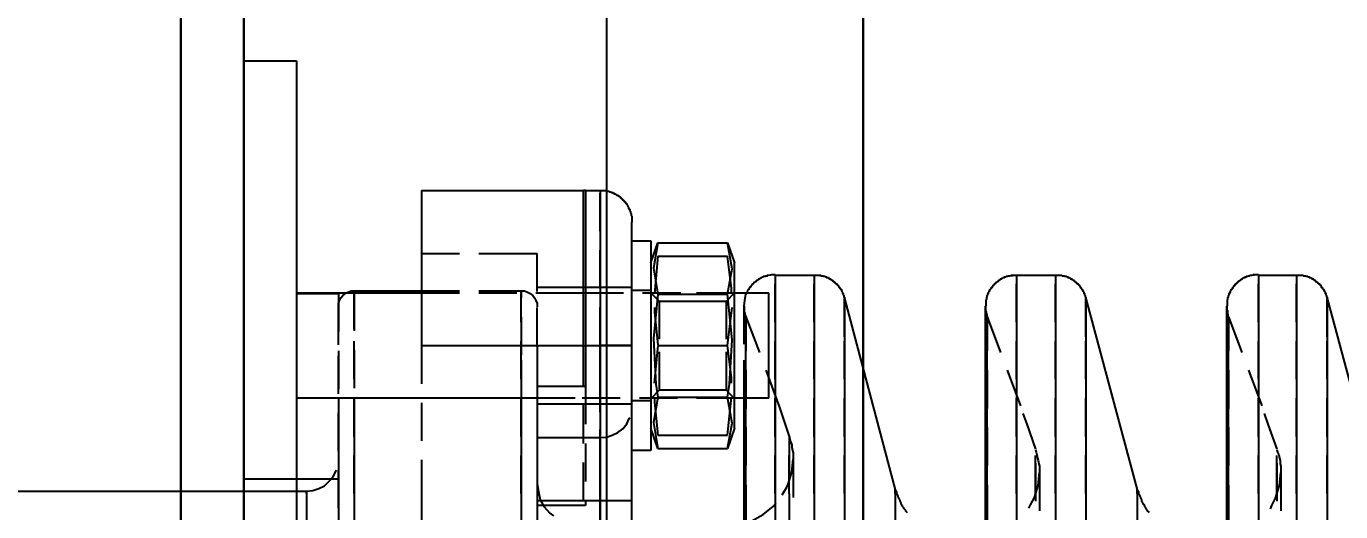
# Model space of a CAD drawing. Header units: inches. Extents: x 198356 to 209798, y -190593 to -183267.
# Drawn here: x 203785.8 to 203910.9, y -184327.3 to -184281.1 of the extents above; entities that cross this region are included whole.
import ezdxf

# ---------------------------------------------------------------- set-up
doc = ezdxf.new("R2010")
doc.units = ezdxf.units.IN
doc.header["$LTSCALE"] = 13
doc.linetypes.add('CENTERX2', pattern=[101.6, 63.5, -12.7, 12.7, -12.7])
doc.layers.add('1', color=4, linetype='Continuous')
doc.layers.add('粗实线', color=4, linetype='Continuous')
doc.layers.add('2细实线', color=3, linetype='Continuous', lineweight=20)
doc.layers.add('标注、文本', color=3, linetype='Continuous', lineweight=25)
doc.styles.get("Standard").update_dxf_attribs({"font": 'gbenor.shx', "bigfont": 'gbcbig.shx'})
doc.dimstyles.new('英寸 1-10', dxfattribs={"dimscale": 14, "dimtxt": 3.5, "dimasz": 2, "dimexe": 1.5, "dimexo": 0.5, "dimgap": 0.5, "dimtad": 1, "dimtoh": 1, "dimdec": 0, "dimdsep": 46, "dimtxsty": 'Standard', "dimcen": 2.5, "dimclrd": 3, "dimclre": 3, "dimclrt": 3, "dimadec": 0, "dimazin": 2, "dimtfac": 1, "dimtdec": 0, "dimtmove": 0, "dimatfit": 2, "dimfxl": 1, "dimarcsym": 0})

# ---------------------------------------------------------------- blocks, each defined once
blk = doc.blocks.new('*D101')
at = {"layer": '2细实线', "color": 3, "linetype": 'ByBlock', "lineweight": -2}
for p, q in [((204482.46, -183812.81), (204702.34, -183812.81)), ((204681.34, -183854.81), (204681.34, -185990.8)), ((204332.46, -186032.8), (204702.34, -186032.8)), ((201100.83, -188826.91), (201100.83, -188994.78)), ((199830.83, -188846.49), (199830.83, -188994.78)), ((201072.83, -188973.78), (199858.83, -188973.78))]:
    blk.add_line(p, q, dxfattribs=at)
at = {"layer": '2细实线', "color": 3, "linetype": 'ByBlock'}
for points in [[(204674.34, -183854.81), (204688.34, -183854.81), (204681.34, -183812.81)], [(204674.34, -185990.8), (204688.34, -185990.8), (204681.34, -186032.8)], [(199858.83, -188969.12), (199858.83, -188978.45), (199830.83, -188973.78)], [(201072.83, -188969.12), (201072.83, -188978.45), (201100.83, -188973.78)]]:
    blk.add_solid(points, dxfattribs=at)
at = {"layer": 'Defpoints', "color": 0, "linetype": 'ByBlock'}
for p in [(204475.46, -183812.81), (204325.46, -186032.8), (204681.34, -186032.8), (201100.83, -188819.91), (199830.83, -188839.49), (199830.83, -188973.78)]:
    blk.add_point(p, dxfattribs=at)
at = {"layer": '2细实线', "color": 3, "linetype": 'ByBlock', "insert": (204636.06, -185152.31), "char_height": 73.5, "attachment_point": 5, "rotation": 90}
blk.add_mtext('2220 [87]', dxfattribs=at)
at = {"layer": '2细实线', "color": 3, "linetype": 'ByBlock', "insert": (200465.83, -188941.26), "char_height": 49, "attachment_point": 5}
blk.add_mtext('1270 [50]', dxfattribs=at)
blk = doc.blocks.new('A$C1E121E43')
at = {"layer": '1', "ltscale": 5}
for p, q in [((120.64, 141.69), (125.66, 141.69)), ((137.57, 129.35), (152.99, 129.35)), ((153.18, 129.35), (152.99, 129.35)), ((157.59, 124.57), (159.4, 124.57)), ((159.4, 122.46), (160.07, 124.39)), ((160.07, 124.39), (166.72, 124.39)), ((166.72, 124.39), (167.39, 122.46)), ((137.57, 123.36), (141.2, 123.36)), ((160.07, 123.12), (159.77, 119.55)), ((171.26, 121.31), (174.95, 121.31)), ((194.24, 121.31), (197.93, 121.31)), ((217.28, 121.31), (220.9, 121.31)), ((125.66, 119.62), (137.57, 119.62)), ((131.16, 119.8), (137.57, 119.8)), ((131.16, 119.8), (131.16, 119.62)), ((137.57, 119.8), (141.2, 119.8)), ((137.57, 119.62), (141.2, 119.62)), ((143.02, 119.62), (146.64, 119.62)), ((152.99, 120.16), (153.18, 120.16)), ((152.99, 119.62), (153.18, 119.62)), ((153.18, 119.62), (156.8, 119.62)), ((157.59, 119.86), (159.4, 119.86)), ((158.62, 119.62), (162.25, 119.62)), ((159.4, 119.62), (160.19, 118.83)), ((166.6, 118.83), (167.39, 119.62)), ((167.39, 119.62), (170.65, 119.62)), ((177.85, 119.07), (182.69, 100.87)), ((200.83, 119.07), (205.73, 100.87)), ((223.81, 119.07), (228.71, 100.87)), ((129.65, 118.28), (129.65, 118.22)), ((168.47, 117.32), (169.74, 113.93)), ((191.45, 117.32), (192.72, 113.93)), ((214.43, 117.32), (215.7, 113.93)), ((137.57, 114.6), (137.57, 110.97)), ((137.57, 114.6), (148.58, 114.6)), ((148.58, 114.6), (148.58, 110.73)), ((153.18, 114.6), (154.57, 114.6)), ((153.18, 114.6), (153.18, 110.73)), ((153.18, 114.6), (154.57, 114.6)), ((154.57, 114.6), (154.57, 32.05)), ((157.59, 32.05), (157.59, 114.6)), ((160.07, 114.6), (159.71, 111.03)), ((170.65, 109.58), (170.65, 114.6)), ((193.33, 112.24), (194.6, 108.85)), ((216.31, 112.24), (217.58, 108.85)), ((148.58, 110.73), (153.18, 110.73)), ((148.58, 110.73), (148.58, 97.91)), ((160.19, 110.36), (159.4, 109.52)), ((167.39, 109.52), (166.6, 110.36)), ((148.58, 109.58), (125.66, 109.58)), ((137.57, 109.15), (137.57, 105.53)), ((147.07, 109.58), (147.07, 97.91)), ((156.5, 109.58), (152.87, 109.58)), ((153.18, 109.03), (152.99, 109.03)), ((159.4, 109.33), (157.59, 109.33)), ((161.94, 109.58), (158.32, 109.58)), ((167.39, 109.58), (163.76, 109.58)), ((166.72, 106.07), (167.08, 109.7)), ((170.65, 109.58), (167.39, 109.58)), ((154.57, 102.99), (154.57, 106.61)), ((154.57, 102.8), (154.57, 106.43)), ((160.07, 104.8), (159.4, 106.73)), ((167.39, 106.73), (166.72, 104.8)), ((159.4, 104.62), (157.59, 104.62)), ((160.07, 104.8), (166.72, 104.8)), ((77.46, 100.75), (120.64, 100.75)), ((154.57, 97.54), (154.57, 101.17)), ((154.57, 97.36), (154.57, 100.99))]:
    blk.add_line(p, q, dxfattribs=at)
for points in [[(120.64, 141.69), (120.64, 0.3), (120.64, 0)], [(125.66, 141.69), (125.66, 0.3), (125.66, 0)], [(137.57, 129.35), (137.57, 116.89), (137.57, 114.6)], [(152.99, 110.73), (152.99, 129.17), (152.99, 129.35)], [(153.18, 129.35), (154.57, 129.35), (155.11, 129.35), (155.17, 129.35), (155.23, 129.29), (155.41, 129.29), (155.47, 129.23), (155.59, 129.23), (155.65, 129.17), (155.78, 129.17), (155.78, 129.11), (155.9, 129.11), (155.9, 129.05), (156.02, 129.05), (156.08, 128.99), (156.14, 128.99), (156.14, 128.93), (156.2, 128.93), (156.26, 128.87), (156.32, 128.87), (156.32, 128.81), (156.38, 128.81), (156.44, 128.75), (156.5, 128.75), (156.5, 128.69), (156.56, 128.69), (156.56, 128.63), (156.62, 128.63), (156.68, 128.57), (156.68, 128.5), (156.74, 128.5), (156.74, 128.44), (156.8, 128.44), (156.86, 128.38), (156.86, 128.32), (156.92, 128.32), (156.92, 128.26), (156.98, 128.26), (156.98, 128.2), (157.05, 128.14), (157.05, 128.08), (157.11, 128.08), (157.11, 128.02), (157.17, 127.96), (157.17, 127.9), (157.23, 127.9), (157.23, 127.84), (157.29, 127.78), (157.29, 127.66), (157.35, 127.66), (157.35, 127.54), (157.41, 127.54), (157.41, 127.42), (157.47, 127.36), (157.47, 127.23), (157.53, 127.17), (157.53, 126.99), (157.59, 126.93), (157.59, 126.45), (157.59, 126.33)], [(153.18, 129.35), (153.18, 116.77), (153.18, 114.6)], [(154.57, 129.35), (154.57, 116.77), (154.57, 114.6)], [(154.57, 125.48), (154.57, 126.51), (154.57, 127.72), (154.57, 128.63), (154.57, 129.11)], [(154.57, 125.48), (154.57, 126.15), (154.57, 127.36), (154.57, 128.32), (154.57, 128.99), (154.57, 129.11)], [(157.59, 114.6), (157.59, 125.96), (157.59, 126.33)], [(159.4, 124.57), (159.4, 104.74), (159.4, 104.62)], [(160.07, 124.39), (159.65, 121.97), (160.07, 119.49), (166.72, 119.49), (167.14, 121.91), (166.72, 124.39)], [(143.02, 123.36), (146.64, 123.36), (148.58, 123.36)], [(148.58, 119.74), (148.58, 120.04), (148.58, 120.76), (148.58, 121.85), (148.58, 122.7), (148.58, 123.18), (148.58, 123.36)], [(154.57, 120.04), (154.57, 121.31), (154.57, 123.24), (154.57, 123.67)], [(154.57, 120.04), (154.57, 121.01), (154.57, 122.88), (154.57, 123.67)], [(160.07, 123.12), (163.7, 123.12), (166.72, 123.12)], [(167.08, 119.55), (167.08, 120.04), (166.72, 123.12)], [(167.39, 106.73), (167.39, 122.28), (167.39, 122.46)], [(168.54, 119.62), (168.6, 119.68), (168.6, 119.74), (168.66, 119.8), (168.66, 119.86), (168.72, 119.92), (168.72, 119.98), (168.78, 119.98), (168.78, 120.04), (168.84, 120.1), (168.84, 120.16), (168.9, 120.16), (168.9, 120.22), (168.96, 120.22), (168.96, 120.28), (169.08, 120.4), (169.08, 120.46), (169.14, 120.46), (169.26, 120.58), (169.26, 120.64), (169.32, 120.64), (169.38, 120.7), (169.44, 120.7), (169.44, 120.76), (169.5, 120.76), (169.5, 120.82), (169.56, 120.82), (169.62, 120.89), (169.68, 120.89), (169.68, 120.95), (169.74, 120.95), (169.81, 121.01), (169.87, 121.01), (169.93, 121.07), (169.99, 121.07), (170.05, 121.13), (170.11, 121.13), (170.17, 121.19), (170.29, 121.19), (170.35, 121.25), (170.53, 121.25), (170.53, 121.31), (171.2, 121.37), (171.26, 121.37)], [(171.26, 121.31), (171.26, 25.4), (171.26, 25.34)], [(171.26, 116.83), (171.26, 116.95), (171.26, 118.47), (171.26, 119.62), (171.26, 120.46)], [(174.95, 121.31), (175.49, 121.31), (175.55, 121.31), (175.61, 121.25), (175.79, 121.25), (175.85, 121.19), (175.97, 121.19), (176.03, 121.13), (176.15, 121.13), (176.15, 121.07), (176.28, 121.07), (176.34, 121.01), (176.4, 121.01), (176.4, 120.95), (176.52, 120.95), (176.52, 120.89), (176.58, 120.89), (176.64, 120.82), (176.7, 120.82), (176.7, 120.76), (176.76, 120.76), (176.76, 120.7), (176.82, 120.7), (176.88, 120.64), (176.94, 120.64), (176.94, 120.58), (177, 120.52), (177.06, 120.52), (177.06, 120.46), (177.12, 120.46), (177.12, 120.4), (177.18, 120.34), (177.24, 120.34), (177.24, 120.28), (177.3, 120.22), (177.3, 120.16), (177.36, 120.16), (177.36, 120.1), (177.42, 120.1), (177.42, 120.04), (177.49, 119.98), (177.49, 119.92), (177.55, 119.92), (177.55, 119.8), (177.61, 119.8), (177.61, 119.74), (177.67, 119.68), (177.67, 119.55), (177.73, 119.55), (177.73, 119.43), (177.79, 119.37), (177.79, 119.25), (177.85, 119.19), (177.85, 119.07)], [(174.95, 121.31), (174.95, 25.4), (174.95, 25.34)], [(174.95, 116.83), (174.95, 116.95), (174.95, 118.47), (174.95, 119.62), (174.95, 120.46)], [(191.27, 118.35), (191.33, 118.41), (191.33, 118.89), (191.33, 118.95), (191.39, 119.01), (191.39, 119.19), (191.45, 119.25), (191.45, 119.37), (191.51, 119.43), (191.51, 119.55), (191.58, 119.55), (191.58, 119.68), (191.64, 119.74), (191.64, 119.8), (191.7, 119.8), (191.7, 119.92), (191.76, 119.92), (191.76, 119.98), (191.82, 120.04), (191.82, 120.1), (191.88, 120.1), (191.88, 120.16), (191.94, 120.16), (191.94, 120.22), (192, 120.28), (192, 120.34), (192.06, 120.34), (192.12, 120.4), (192.12, 120.46), (192.18, 120.46), (192.18, 120.52), (192.24, 120.52), (192.3, 120.58), (192.3, 120.64), (192.36, 120.64), (192.42, 120.7), (192.48, 120.7), (192.48, 120.76), (192.54, 120.76), (192.54, 120.82), (192.6, 120.82), (192.66, 120.89), (192.72, 120.89), (192.72, 120.95), (192.85, 120.95), (192.85, 121.01), (192.91, 121.01), (192.97, 121.07), (193.09, 121.07), (193.09, 121.13), (193.21, 121.13), (193.27, 121.19), (193.39, 121.19), (193.45, 121.25), (193.63, 121.25), (194.12, 121.31), (194.24, 121.31)], [(194.24, 121.31), (194.24, 25.4), (194.24, 25.34)], [(194.24, 116.83), (194.24, 116.95), (194.24, 118.47), (194.24, 119.62), (194.24, 120.46)], [(197.93, 121.31), (198.47, 121.31), (198.53, 121.31), (198.59, 121.25), (198.77, 121.25), (198.83, 121.19), (198.95, 121.19), (199.01, 121.13), (199.13, 121.13), (199.13, 121.07), (199.26, 121.07), (199.32, 121.01), (199.38, 121.01), (199.38, 120.95), (199.5, 120.95), (199.5, 120.89), (199.56, 120.89), (199.62, 120.82), (199.68, 120.82), (199.68, 120.76), (199.74, 120.76), (199.74, 120.7), (199.8, 120.7), (199.86, 120.64), (199.92, 120.64), (199.92, 120.58), (199.98, 120.52), (200.04, 120.52), (200.04, 120.46), (200.1, 120.46), (200.1, 120.4), (200.16, 120.34), (200.22, 120.34), (200.22, 120.28), (200.28, 120.22), (200.28, 120.16), (200.34, 120.16), (200.34, 120.1), (200.4, 120.1), (200.4, 120.04), (200.46, 119.98), (200.46, 119.92), (200.53, 119.92), (200.53, 119.8), (200.59, 119.8), (200.59, 119.74), (200.65, 119.68), (200.65, 119.55), (200.71, 119.55), (200.71, 119.43), (200.77, 119.37), (200.77, 119.25), (200.83, 119.19), (200.83, 119.07)], [(197.93, 121.31), (197.93, 25.4), (197.93, 25.34)], [(197.93, 116.83), (197.93, 116.95), (197.93, 118.47), (197.93, 119.62), (197.93, 120.46)], [(214.25, 118.35), (214.31, 118.41), (214.31, 118.89), (214.31, 118.95), (214.37, 119.01), (214.37, 119.19), (214.43, 119.25), (214.43, 119.37), (214.49, 119.43), (214.49, 119.55), (214.56, 119.55), (214.56, 119.68), (214.62, 119.68), (214.62, 119.8), (214.68, 119.86), (214.68, 119.92), (214.74, 119.92), (214.74, 119.98), (214.8, 120.04), (214.8, 120.1), (214.86, 120.1), (214.86, 120.16), (214.92, 120.22), (214.92, 120.28), (214.98, 120.28), (214.98, 120.34), (215.04, 120.34), (215.04, 120.4), (215.1, 120.46), (215.16, 120.46), (215.16, 120.52), (215.22, 120.52), (215.22, 120.58), (215.28, 120.64), (215.34, 120.64), (215.34, 120.7), (215.4, 120.7), (215.4, 120.76), (215.46, 120.76), (215.52, 120.82), (215.58, 120.82), (215.58, 120.89), (215.64, 120.89), (215.7, 120.95), (215.76, 120.95), (215.76, 121.01), (215.82, 121.01), (215.89, 121.07), (216.01, 121.07), (216.01, 121.13), (216.13, 121.13), (216.13, 121.19), (216.25, 121.19), (216.31, 121.25), (216.43, 121.25), (216.49, 121.31), (216.67, 121.31), (217.16, 121.37), (217.28, 121.37)], [(217.28, 121.31), (217.28, 25.4), (217.28, 25.34)], [(217.28, 116.83), (217.28, 116.95), (217.28, 118.47), (217.28, 119.62), (217.28, 120.46)], [(220.9, 121.31), (221.45, 121.31), (221.51, 121.31), (221.57, 121.25), (221.75, 121.25), (221.81, 121.19), (221.93, 121.19), (221.99, 121.13), (222.11, 121.13), (222.11, 121.07), (222.24, 121.07), (222.3, 121.01), (222.36, 121.01), (222.36, 120.95), (222.48, 120.95), (222.48, 120.89), (222.54, 120.89), (222.6, 120.82), (222.66, 120.82), (222.66, 120.76), (222.72, 120.76), (222.72, 120.7), (222.78, 120.7), (222.84, 120.64), (222.9, 120.64), (222.9, 120.58), (222.96, 120.52), (223.02, 120.52), (223.02, 120.46), (223.08, 120.46), (223.08, 120.4), (223.14, 120.34), (223.2, 120.34), (223.2, 120.28), (223.26, 120.22), (223.26, 120.16), (223.32, 120.16), (223.32, 120.1), (223.38, 120.1), (223.38, 120.04), (223.44, 119.98), (223.44, 119.92), (223.51, 119.92), (223.51, 119.8), (223.57, 119.8), (223.57, 119.74), (223.63, 119.68), (223.63, 119.55), (223.69, 119.55), (223.69, 119.43), (223.75, 119.37), (223.75, 119.25), (223.81, 119.19), (223.81, 119.07)], [(220.9, 121.31), (220.9, 25.4), (220.9, 25.34)], [(220.9, 116.83), (220.9, 116.95), (220.9, 118.47), (220.9, 119.62), (220.9, 120.46)], [(125.66, 119.55), (129.29, 119.55), (129.65, 119.55)], [(129.65, 118.28), (129.65, 118.59), (129.77, 118.89), (129.89, 119.13), (130.07, 119.37), (130.32, 119.55), (130.38, 119.62)], [(129.65, 119.55), (129.65, 119.43), (129.65, 118.95), (129.65, 118.16), (129.65, 117.08), (129.65, 115.93)], [(130.38, 119.62), (130.56, 119.68), (130.86, 119.8), (131.16, 119.8)], [(131.16, 116.17), (131.16, 116.83), (131.16, 117.26), (131.16, 118.41), (131.16, 119.19), (131.16, 119.62), (131.16, 119.8)], [(131.16, 119.62), (131.16, 119.19), (131.16, 118.41), (131.16, 117.26), (131.16, 115.99)], [(143.02, 119.8), (146.64, 119.8), (147.07, 119.8)], [(147.07, 119.8), (147.37, 119.8), (147.67, 119.68), (147.91, 119.55), (148.16, 119.37), (148.34, 119.13), (148.46, 118.89), (148.58, 118.59), (148.58, 118.28)], [(147.07, 116.83), (147.07, 117.26), (147.07, 118.41), (147.07, 119.19), (147.07, 119.62), (147.07, 119.8), (147.07, 119.62), (147.07, 119.19), (147.07, 119.13)], [(148.46, 119.62), (152.09, 119.62), (152.99, 119.62)], [(148.58, 120.16), (152.21, 120.16), (152.99, 120.16)], [(153.18, 120.16), (156.8, 120.16), (157.59, 120.16)], [(160.07, 119.49), (159.65, 115.26), (159.89, 110.91), (160.07, 109.7), (166.72, 109.7)], [(163.76, 119.62), (164.06, 119.62), (167.39, 119.62)], [(166.72, 109.7), (166.9, 110.91), (167.14, 115.14), (166.72, 119.49)], [(168.29, 118.35), (168.35, 118.89), (168.47, 119.49), (168.54, 119.62)], [(170.65, 114.6), (170.65, 119.55), (170.65, 119.62)], [(177.85, 117.68), (177.85, 118.47), (177.85, 118.95), (177.85, 119.07)], [(177.85, 119.07), (177.85, 27.7), (177.85, 27.58)], [(200.83, 115.44), (200.83, 116.59), (200.83, 116.83), (200.83, 117.68), (200.83, 118.47), (200.83, 118.95), (200.83, 119.07)], [(200.83, 119.07), (200.83, 27.7), (200.83, 27.58)], [(223.81, 115.44), (223.81, 116.59), (223.81, 116.83), (223.81, 117.68), (223.81, 118.47), (223.81, 118.95), (223.81, 119.07)], [(223.81, 119.07), (223.81, 27.7), (223.81, 27.58)], [(129.65, 114.66), (129.65, 115.44), (129.65, 115.74), (129.65, 116.83), (129.65, 117.68), (129.65, 118.16), (129.65, 118.28)], [(148.58, 114.6), (148.58, 116.29), (148.58, 117.92), (148.58, 118.22)], [(148.58, 114.6), (152.21, 114.6), (154.57, 114.6), (154.57, 116.77), (154.57, 118.22)], [(154.57, 114.6), (154.57, 116.89), (154.57, 118.22)], [(159.77, 118.22), (159.77, 117.74), (160.07, 114.66)], [(160.07, 114.6), (163.7, 114.6), (166.72, 114.6), (167.14, 118.22)], [(160.19, 118.83), (160.19, 118.47), (160.19, 117.86), (160.19, 117.01), (160.19, 115.99), (160.19, 115.2)], [(160.19, 118.83), (163.82, 118.83), (166.6, 118.83)], [(166.6, 115.2), (166.6, 115.81), (166.6, 115.99), (166.6, 117.01), (166.6, 117.86), (166.6, 118.47), (166.6, 118.83)], [(168.29, 118.35), (168.29, 118.16), (168.29, 118.04), (168.29, 117.92), (168.29, 117.8), (168.35, 117.68), (168.35, 117.56), (168.41, 117.44), (168.47, 117.32)], [(168.29, 114.72), (168.29, 115.02), (168.29, 115.74), (168.29, 116.89), (168.29, 117.68), (168.29, 118.16), (168.29, 118.35)], [(177.85, 115.44), (177.85, 116.59), (177.85, 116.83), (177.85, 117.68)], [(191.27, 118.35), (191.27, 118.16), (191.27, 118.04), (191.27, 117.92), (191.33, 117.8), (191.33, 117.68), (191.39, 117.56), (191.39, 117.44), (191.45, 117.32)], [(191.27, 28.3), (191.27, 118.16), (191.27, 118.35)], [(214.25, 118.35), (214.25, 118.16), (214.25, 118.04), (214.31, 117.92), (214.31, 117.8), (214.31, 117.68), (214.37, 117.56), (214.37, 117.44), (214.43, 117.32)], [(214.25, 28.3), (214.25, 118.16), (214.25, 118.35)], [(147.07, 117.32), (147.07, 117.26), (147.07, 115.87), (147.07, 114.17), (147.07, 113.69)], [(168.47, 116.83), (168.47, 116.95), (168.47, 117.26), (168.47, 116.95), (168.47, 116.29), (168.47, 115.38), (168.47, 114.11), (168.47, 114.05)], [(191.45, 116.83), (191.45, 116.95), (191.45, 117.26), (191.45, 116.95), (191.45, 116.29), (191.45, 115.38), (191.45, 114.11), (191.45, 114.05)], [(214.43, 116.83), (214.43, 116.95), (214.43, 117.26), (214.43, 116.95), (214.43, 116.29), (214.43, 115.38), (214.43, 114.11), (214.43, 114.05)], [(129.65, 114.11), (129.65, 113.99), (129.65, 112.06), (129.65, 110.48)], [(131.16, 111.39), (131.16, 112.24), (131.16, 114.17), (131.16, 115.02)], [(131.16, 114.17), (131.16, 112.24), (131.16, 110.54)], [(147.07, 111.39), (147.07, 112.24), (147.07, 114.17), (147.07, 115.02)], [(152.99, 114.6), (156.62, 114.6), (157.59, 114.6)], [(157.59, 114.6), (157.53, 114.6), (157.35, 114.6), (157.11, 114.6), (156.74, 114.6), (156.26, 114.6), (155.72, 114.6), (155.17, 114.6), (154.57, 114.6)], [(154.57, 108.25), (154.57, 111.87), (154.57, 114.6)], [(157.59, 114.6), (157.53, 114.6), (157.35, 114.6), (157.11, 114.6), (156.74, 114.6), (156.26, 114.6), (155.72, 114.6), (155.17, 114.6), (154.57, 114.6)], [(154.57, 108.43), (154.57, 112.06), (154.57, 114.6)], [(157.59, 114.6), (155.17, 114.6), (154.57, 114.6)], [(160.19, 113.99), (160.19, 113.75), (160.19, 113.39), (160.19, 112.66), (160.19, 111.69), (160.19, 110.97), (160.19, 110.48), (160.19, 110.36)], [(166.6, 110.36), (166.6, 110.48), (166.6, 110.97), (166.6, 111.69), (166.6, 112.66), (166.6, 113.75), (166.6, 113.99)], [(167.08, 111.03), (167.08, 111.51), (166.72, 114.6)], [(168.47, 111.39), (168.47, 112.6), (168.47, 114.11), (168.47, 115.02)], [(171.26, 111.39), (171.26, 113.14), (171.26, 115.02)], [(174.95, 111.39), (174.95, 113.14), (174.95, 115.02)], [(177.85, 111.39), (177.85, 111.63), (177.85, 113.57), (177.85, 115.02)], [(191.45, 111.39), (191.45, 112.6), (191.45, 114.11), (191.45, 115.02)], [(194.24, 111.39), (194.24, 113.14), (194.24, 115.02)], [(197.93, 111.39), (197.93, 113.14), (197.93, 115.02)], [(200.83, 111.39), (200.83, 111.63), (200.83, 113.57), (200.83, 115.02)], [(214.43, 111.39), (214.43, 112.6), (214.43, 114.11), (214.43, 115.02)], [(217.28, 111.39), (217.28, 113.14), (217.28, 115.02)], [(220.9, 111.39), (220.9, 113.14), (220.9, 115.02)], [(223.81, 111.39), (223.81, 111.63), (223.81, 113.57), (223.81, 115.02)], [(129.65, 110), (129.65, 110.6), (129.65, 112.6), (129.65, 113.63)], [(147.07, 113.21), (147.07, 112.24), (147.07, 111.87), (147.07, 110), (147.07, 109.58)], [(168.29, 109.58), (168.29, 110.6), (168.29, 112.6), (168.29, 113.21)], [(168.47, 112.24), (168.47, 110.79), (168.47, 108.67), (168.47, 108.61)], [(170.35, 112.24), (171.62, 108.79), (172.59, 105.95)], [(191.45, 112.24), (191.45, 110.79), (191.45, 108.67), (191.45, 108.61)], [(214.43, 112.24), (214.43, 110.79), (214.43, 108.67), (214.43, 108.61)], [(153.18, 110.73), (153.18, 108.61), (153.18, 107.1)], [(166.6, 110.36), (162.97, 110.36), (160.19, 110.36)], [(129.65, 109.58), (129.65, 39.31), (129.65, 37.07)], [(131.16, 105.95), (131.16, 107.52), (131.16, 109.58)], [(131.16, 109.58), (131.16, 39.13), (131.16, 37.07)], [(147.07, 105.95), (147.07, 107.52), (147.07, 109.58)], [(152.21, 109.58), (151.06, 109.58), (148.58, 109.58)], [(152.99, 109.03), (149.37, 109.03), (148.58, 109.03)], [(152.99, 105.28), (152.99, 105.4), (152.99, 107.22), (152.99, 108.91)], [(157.59, 109.03), (153.96, 109.03), (153.18, 109.03)], [(160.07, 109.7), (159.65, 107.28), (160.07, 104.8)], [(159.77, 109.7), (159.77, 109.21), (160.07, 106.07)], [(166.72, 104.8), (167.14, 107.22), (166.72, 109.7)], [(168.29, 37.07), (168.29, 108.31), (168.29, 109.58)], [(168.47, 105.95), (168.47, 106.31), (168.47, 108.67), (168.47, 109.58)], [(171.26, 105.95), (171.26, 108.31), (171.26, 109.58)], [(174.95, 105.95), (174.95, 108.31), (174.95, 109.58)], [(177.85, 105.95), (177.85, 106.98), (177.85, 109.46), (177.85, 109.58)], [(191.45, 105.95), (191.45, 106.31), (191.45, 108.67), (191.45, 109.58)], [(194.24, 105.95), (194.24, 108.31), (194.24, 109.58)], [(197.93, 105.95), (197.93, 108.31), (197.93, 109.58)], [(200.83, 105.95), (200.83, 106.98), (200.83, 109.46), (200.83, 109.58)], [(214.43, 105.95), (214.43, 106.31), (214.43, 108.67), (214.43, 109.58)], [(217.28, 105.95), (217.28, 108.31), (217.28, 109.58)], [(220.9, 105.95), (220.9, 108.31), (220.9, 109.58)], [(223.81, 105.95), (223.81, 106.98), (223.81, 109.46), (223.81, 109.58)], [(129.65, 104.56), (129.65, 105.77), (129.65, 108.19)], [(154.57, 105.83), (155.17, 105.89), (155.72, 106.07), (156.26, 106.31), (156.74, 106.67), (157.11, 107.16), (157.35, 107.64), (157.41, 107.76)], [(194.84, 108.13), (195.2, 107.1), (196.05, 104.74)], [(217.82, 108.13), (218.18, 107.1), (219.03, 104.74)], [(168.47, 106.79), (168.47, 106.31), (168.47, 103.77), (168.47, 103.17)], [(191.45, 106.79), (191.45, 106.31), (191.45, 103.77), (191.45, 103.17)], [(214.43, 106.79), (214.43, 106.31), (214.43, 103.77), (214.43, 103.17)], [(148.58, 105.83), (152.21, 105.83), (154.57, 105.83)], [(153.18, 105.28), (153.18, 104.86), (153.18, 103.23), (153.18, 101.9), (153.18, 101.65)], [(154.57, 105.28), (154.57, 105.59), (154.57, 105.83), (154.57, 105.71), (154.57, 105.28), (154.57, 104.5), (154.57, 103.47), (154.57, 102.74)], [(160.07, 106.07), (163.7, 106.07), (166.72, 106.07)], [(172.59, 105.95), (172.59, 105.83), (172.59, 105.34), (172.59, 104.56), (172.59, 103.47), (172.59, 102.32)], [(172.59, 105.95), (172.65, 105.71), (172.71, 105.46), (172.83, 105.16), (172.83, 104.92), (172.89, 104.62), (172.95, 104.38), (172.95, 104.07), (172.95, 103.77)], [(131.16, 100.51), (131.16, 101.9), (131.16, 104.13)], [(147.07, 100.51), (147.07, 101.9), (147.07, 104.13)], [(168.47, 100.51), (168.47, 100.93), (168.47, 103.77), (168.47, 104.13)], [(171.26, 100.51), (171.26, 102.5), (171.26, 104.13)], [(172.59, 100.51), (172.59, 102.14), (172.59, 103.47), (172.59, 104.13)], [(174.95, 100.51), (174.95, 102.5), (174.95, 104.13)], [(177.85, 100.51), (177.85, 101.41), (177.85, 104.13)], [(191.45, 100.51), (191.45, 100.93), (191.45, 103.77), (191.45, 104.13)], [(194.24, 100.51), (194.24, 102.5), (194.24, 104.13)], [(196.05, 104.68), (196.11, 104.44), (196.17, 104.19), (196.23, 103.89), (196.29, 103.65), (196.35, 103.35), (196.41, 103.11), (196.41, 102.8), (196.41, 102.5)], [(196.05, 100.51), (196.05, 101.23), (196.05, 102.56), (196.05, 103.53), (196.05, 104.13)], [(197.93, 100.51), (197.93, 102.5), (197.93, 104.13)], [(200.83, 100.51), (200.83, 101.41), (200.83, 104.13)], [(214.43, 100.51), (214.43, 100.93), (214.43, 103.77), (214.43, 104.13)], [(217.28, 100.51), (217.28, 102.5), (217.28, 104.13)], [(219.03, 104.68), (219.09, 104.44), (219.21, 104.19), (219.27, 103.89), (219.33, 103.65), (219.33, 103.35), (219.39, 103.11), (219.39, 102.8), (219.39, 102.5)], [(219.03, 100.51), (219.03, 101.23), (219.03, 102.56), (219.03, 103.53), (219.03, 104.13)], [(220.9, 100.51), (220.9, 102.5), (220.9, 104.13)], [(223.81, 100.51), (223.81, 101.41), (223.81, 104.13)], [(126.63, 100.75), (127.23, 100.81), (127.78, 100.99), (128.32, 101.23), (128.74, 101.65), (129.11, 102.08), (129.41, 102.62), (129.47, 102.74)], [(129.65, 99.11), (129.65, 100.08), (129.65, 102.74)], [(137.57, 103.71), (137.57, 100.08), (137.57, 97.91)], [(148.58, 99.84), (152.21, 99.84), (152.99, 99.84), (152.99, 100.02), (152.99, 100.51), (152.99, 101.29), (152.99, 102.38), (152.99, 103.47)], [(154.57, 99.84), (154.57, 101.59), (154.57, 103.05), (154.57, 103.47)], [(171.92, 100.38), (172.35, 101.11), (172.47, 101.41), (172.83, 102.56), (172.95, 103.77)], [(172.95, 103.77), (172.95, 103.65), (172.95, 103.17), (172.95, 102.38), (172.95, 101.35), (172.95, 100.14)], [(196.05, 103.41), (196.05, 103.05), (196.05, 101.9), (196.05, 100.51), (196.05, 99.78)], [(219.03, 103.41), (219.03, 103.05), (219.03, 101.9), (219.03, 100.51), (219.03, 99.78)], [(120.64, 101.9), (124.27, 101.9), (125.66, 101.9)], [(125.66, 101.9), (129.29, 101.9), (129.65, 101.9)], [(148.58, 101.47), (148.7, 100.69), (148.88, 99.9), (149.24, 99.24), (149.79, 98.63), (150.15, 98.39)], [(195.39, 99.11), (195.57, 99.42), (195.93, 100.14), (196.29, 101.29), (196.41, 102.5)], [(196.41, 102.5), (196.41, 102.38), (196.41, 101.9), (196.41, 101.11), (196.41, 100.02), (196.41, 98.87)], [(218.43, 99.05), (218.55, 99.36), (218.91, 100.08), (219.27, 101.29), (219.39, 102.5)], [(219.39, 102.5), (219.39, 102.38), (219.39, 101.9), (219.39, 101.11), (219.39, 100.02), (219.39, 98.87)], [(120.64, 100.75), (124.27, 100.75), (126.63, 100.75)], [(126.63, 100.51), (126.63, 100.69), (126.63, 100.38), (126.63, 99.78), (126.63, 98.81), (126.63, 97.54), (126.63, 97.24)], [(154.57, 100.93), (154.57, 100.38), (154.57, 98.51), (154.57, 97.3)], [(168.47, 101.35), (168.47, 100.93), (168.47, 97.97), (168.47, 97.72)], [(172.59, 100.51), (172.59, 100.45), (172.59, 98.57), (172.59, 96.88)], [(182.69, 100.51), (182.69, 100.81), (182.69, 100.87)], [(182.69, 100.87), (182.75, 100.81), (182.75, 100.75), (182.81, 100.69), (182.81, 100.51), (182.87, 100.45), (182.87, 100.38), (182.93, 100.32), (182.93, 100.2), (182.99, 100.14), (182.99, 100.08), (183.05, 100.02), (183.05, 99.96), (183.11, 99.84), (183.11, 99.78), (183.17, 99.72), (183.17, 99.66), (183.23, 99.6), (183.23, 99.54), (183.29, 99.48), (183.35, 99.36), (183.35, 99.3), (183.47, 99.18), (183.47, 99.11), (183.65, 98.93), (183.65, 98.87), (183.83, 98.69)], [(182.69, 100.87), (182.69, 46.02), (182.69, 45.78)], [(191.45, 101.35), (191.45, 100.93), (191.45, 97.97), (191.45, 97.72)], [(205.73, 100.51), (205.73, 100.81), (205.73, 100.87)], [(205.73, 100.87), (205.79, 100.81), (205.79, 100.75), (205.85, 100.69), (205.85, 100.51), (205.91, 100.45), (205.91, 100.38), (205.97, 100.32), (205.97, 100.26), (206.03, 100.14), (206.03, 100.08), (206.09, 100.02), (206.09, 99.96), (206.15, 99.9), (206.15, 99.78), (206.21, 99.72), (206.21, 99.66), (206.27, 99.6), (206.27, 99.54), (206.39, 99.42), (206.39, 99.36), (206.45, 99.24), (206.51, 99.18), (206.51, 99.11), (206.57, 99.05), (206.69, 98.93), (206.69, 98.87), (206.88, 98.69)], [(205.73, 100.87), (205.73, 46.02), (205.73, 45.78)], [(214.43, 101.35), (214.43, 100.93), (214.43, 97.97), (214.43, 97.72)], [(153.18, 99.36), (149.55, 99.36), (148.58, 99.36)], [(152.99, 99.84), (156.62, 99.84), (157.59, 99.84)], [(153.18, 99.84), (153.18, 99.48), (153.18, 99.36)], [(168.29, 97.66), (169.02, 97.91), (170.11, 98.51), (171.08, 99.3), (171.32, 99.6)]]:
    blk.add_lwpolyline(points, dxfattribs=at)
for points in [[(120.64, 141.2), (120.64, 94.24), (120.64, 47.27), (120.64, 0.3)], [(125.66, 141.2), (125.66, 94.24), (125.66, 47.27), (125.66, 0.3)], [(137.57, 129.17), (137.57, 125.08), (137.57, 120.99), (137.57, 116.89)], [(152.99, 111.33), (152.99, 117.28), (152.99, 123.22), (152.99, 129.17)], [(153.18, 129.29), (153.18, 125.12), (153.18, 120.95), (153.18, 116.77)], [(154.57, 129.29), (154.57, 125.12), (154.57, 120.95), (154.57, 116.77)], [(154.69, 129.35), (154.83, 129.35), (154.97, 129.35), (155.11, 129.35)], [(157.59, 126.87), (157.59, 126.73), (157.59, 126.59), (157.59, 126.45)], [(157.59, 116.53), (157.59, 119.68), (157.59, 122.82), (157.59, 125.96)], [(159.4, 124.27), (159.4, 117.76), (159.4, 111.25), (159.4, 104.74)], [(167.39, 106.79), (167.39, 111.96), (167.39, 117.12), (167.39, 122.28)], [(170.59, 121.31), (170.95, 121.29), (170.63, 121.4), (171.2, 121.37)], [(171.26, 121.25), (171.26, 89.3), (171.26, 57.35), (171.26, 25.4)], [(174.95, 121.25), (174.95, 89.3), (174.95, 57.35), (174.95, 25.4)], [(175.07, 121.31), (175.21, 121.31), (175.35, 121.31), (175.49, 121.31)], [(193.69, 121.31), (193.83, 121.31), (193.97, 121.31), (194.12, 121.31)], [(194.24, 121.25), (194.24, 89.3), (194.24, 57.35), (194.24, 25.4)], [(197.93, 121.25), (197.93, 89.3), (197.93, 57.35), (197.93, 25.4)], [(198.05, 121.31), (198.19, 121.31), (198.33, 121.31), (198.47, 121.31)], [(216.73, 121.37), (216.87, 121.37), (217.01, 121.37), (217.16, 121.37)], [(217.28, 121.25), (217.28, 89.3), (217.28, 57.35), (217.28, 25.4)], [(220.9, 121.25), (220.9, 89.3), (220.9, 57.35), (220.9, 25.4)], [(221.03, 121.31), (221.17, 121.31), (221.31, 121.31), (221.45, 121.31)], [(170.65, 115.87), (170.65, 117.1), (170.65, 118.33), (170.65, 119.55)], [(177.85, 118.95), (177.85, 88.53), (177.85, 58.11), (177.85, 27.7)], [(200.83, 118.95), (200.83, 88.53), (200.83, 58.11), (200.83, 27.7)], [(223.81, 118.95), (223.81, 88.53), (223.81, 58.11), (223.81, 27.7)], [(191.27, 28.48), (191.27, 58.38), (191.27, 88.27), (191.27, 118.16)], [(191.33, 118.47), (191.33, 118.61), (191.33, 118.75), (191.33, 118.89)], [(214.25, 28.48), (214.25, 58.38), (214.25, 88.27), (214.25, 118.16)], [(214.31, 118.47), (214.31, 118.61), (214.31, 118.75), (214.31, 118.89)], [(157.53, 114.6), (156.74, 114.6), (155.96, 114.6), (155.17, 114.6)], [(168.29, 38.34), (168.29, 61.66), (168.29, 84.98), (168.29, 108.31)], [(129.65, 107.34), (129.65, 84.66), (129.65, 61.98), (129.65, 39.31)], [(131.16, 107.52), (131.16, 84.72), (131.16, 61.92), (131.16, 39.13)], [(182.69, 100.63), (182.69, 82.42), (182.69, 64.22), (182.69, 46.02)], [(205.73, 100.63), (205.73, 82.42), (205.73, 64.22), (205.73, 46.02)]]:
    blk.add_open_spline(points, degree=3, dxfattribs=at)

msp = doc.modelspace()

# ---------------------------------------------------------------- linework, layer by layer
at = {"layer": '1', "color": 1, "linetype": 'CENTERX2', "lineweight": -3, "ltscale": 0.1}
for q in [(203841.046, -183847.807), (203841.046, -184182.807)]:
    msp.add_line((203841.046, -185932.802), q, dxfattribs=at)
at = {"layer": '标注、文本', "color": 4, "lineweight": 30}
msp.add_line((203800.464, -183841.807), (203800.464, -185932.802), dxfattribs=at)
at = {"layer": '粗实线', "lineweight": 30}
for p, q in [((203806.464, -183841.807), (203806.464, -185932.802)), ((203865.464, -185932.802), (203865.464, -183841.807))]:
    msp.add_line(p, q, dxfattribs=at)

# ---------------------------------------------------------------- block references
at = {"layer": '标注、文本'}
msp.add_blockref('A$C1E121E43', (203685.824, -184426.125), dxfattribs=at)

# ---------------------------------------------------------------- dimensions: what is measured, and where the dimension line sits
at = {"layer": '2细实线', "linetype": 'ByBlock'}
dim = msp.add_linear_dim(base=(204681.343, -186032.802), p1=(204475.464, -183812.807), p2=(204325.464, -186032.802), angle=90, dimstyle='英寸 1-10', override={"dimtxt": 5.25, "dimasz": 3}, dxfattribs=at)
dim.commit()
dim.dimension.update_dxf_attribs({"geometry": '*D101', "text_midpoint": (204681.343, -185152.306), "dimtype": 160})
dim = msp.add_linear_dim(base=(199830.829, -188973.785), p1=(201100.829, -188819.91), p2=(199830.829, -188839.487), dimstyle='英寸 1-10', dxfattribs=at)
dim.commit()
dim.dimension.update_dxf_attribs({"geometry": '*D101', "text_midpoint": (200465.829, -188941.264)})

doc.saveas('drawing.dxf')
